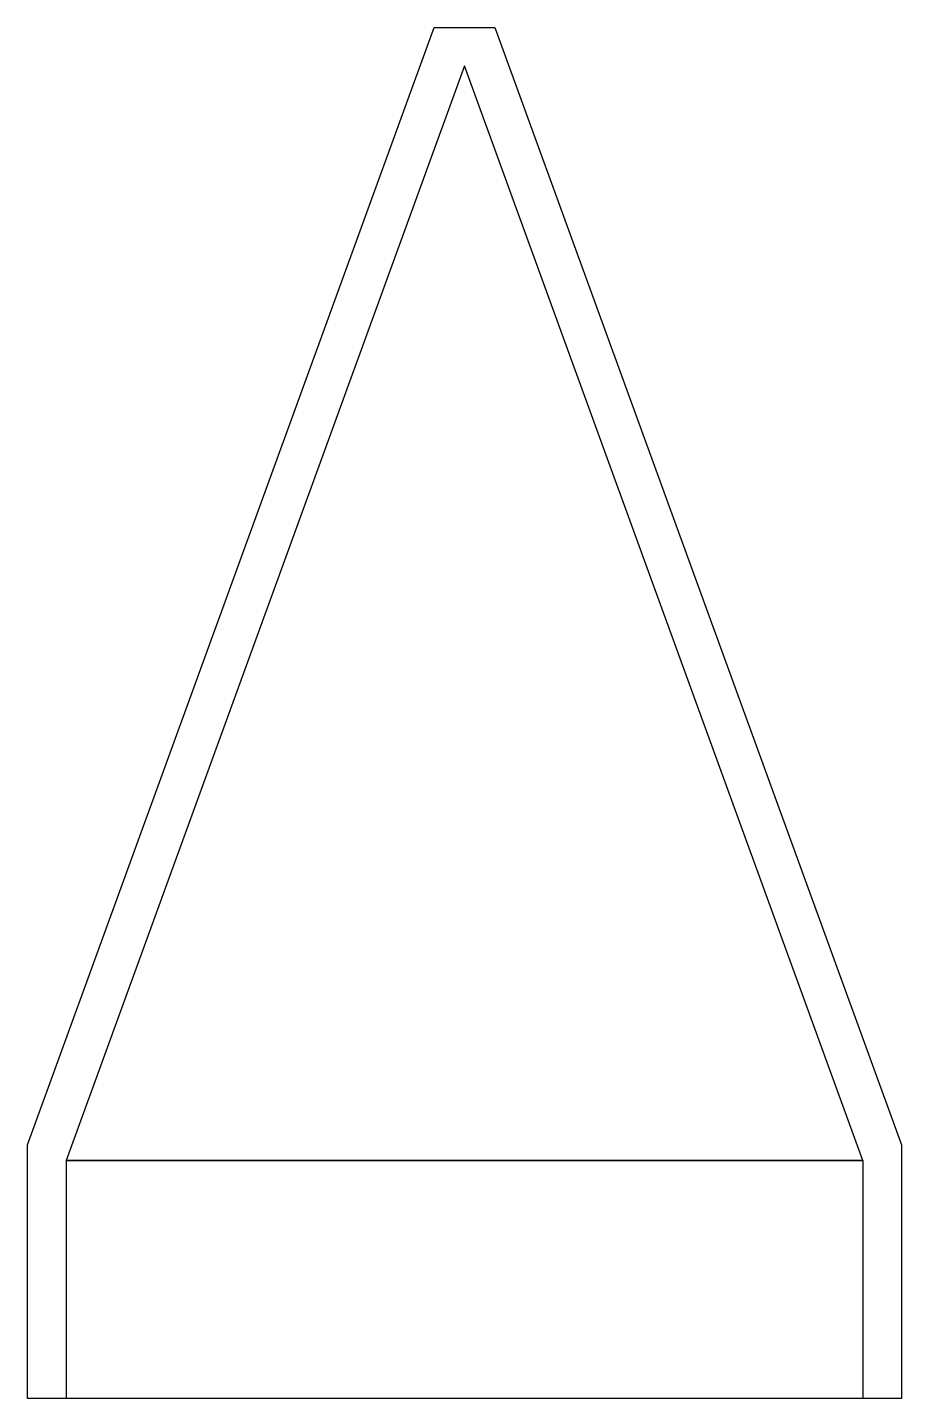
# Model space of a CAD drawing. Header units: millimetres. Extents: x 53 to 126, y -31 to 84.
import ezdxf

# ---------------------------------------------------------------- set-up
doc = ezdxf.new("R2010")
doc.units = ezdxf.units.MM
doc.layers.get('0').update_dxf_attribs({"linetype": 'CONTINUOUS'})

msp = doc.modelspace()

# ---------------------------------------------------------------- linework, layer by layer
for p, q in [((55.98, -11.01), (55.98, -31)), ((122.92, -11.01), (55.98, -11.01)), ((122.92, -11.01), (122.92, -31))]:
    msp.add_line(p, q)
for points in [[(52.74, -31), (52.74, -9.68), (86.9, 84.18), (92, 84.18), (126.16, -9.68), (126.16, -31)], [(55.98, -11.01), (122.92, -11.01), (89.45, 80.96)]]:
    msp.add_lwpolyline(points, close=True)

doc.saveas('drawing.dxf')
